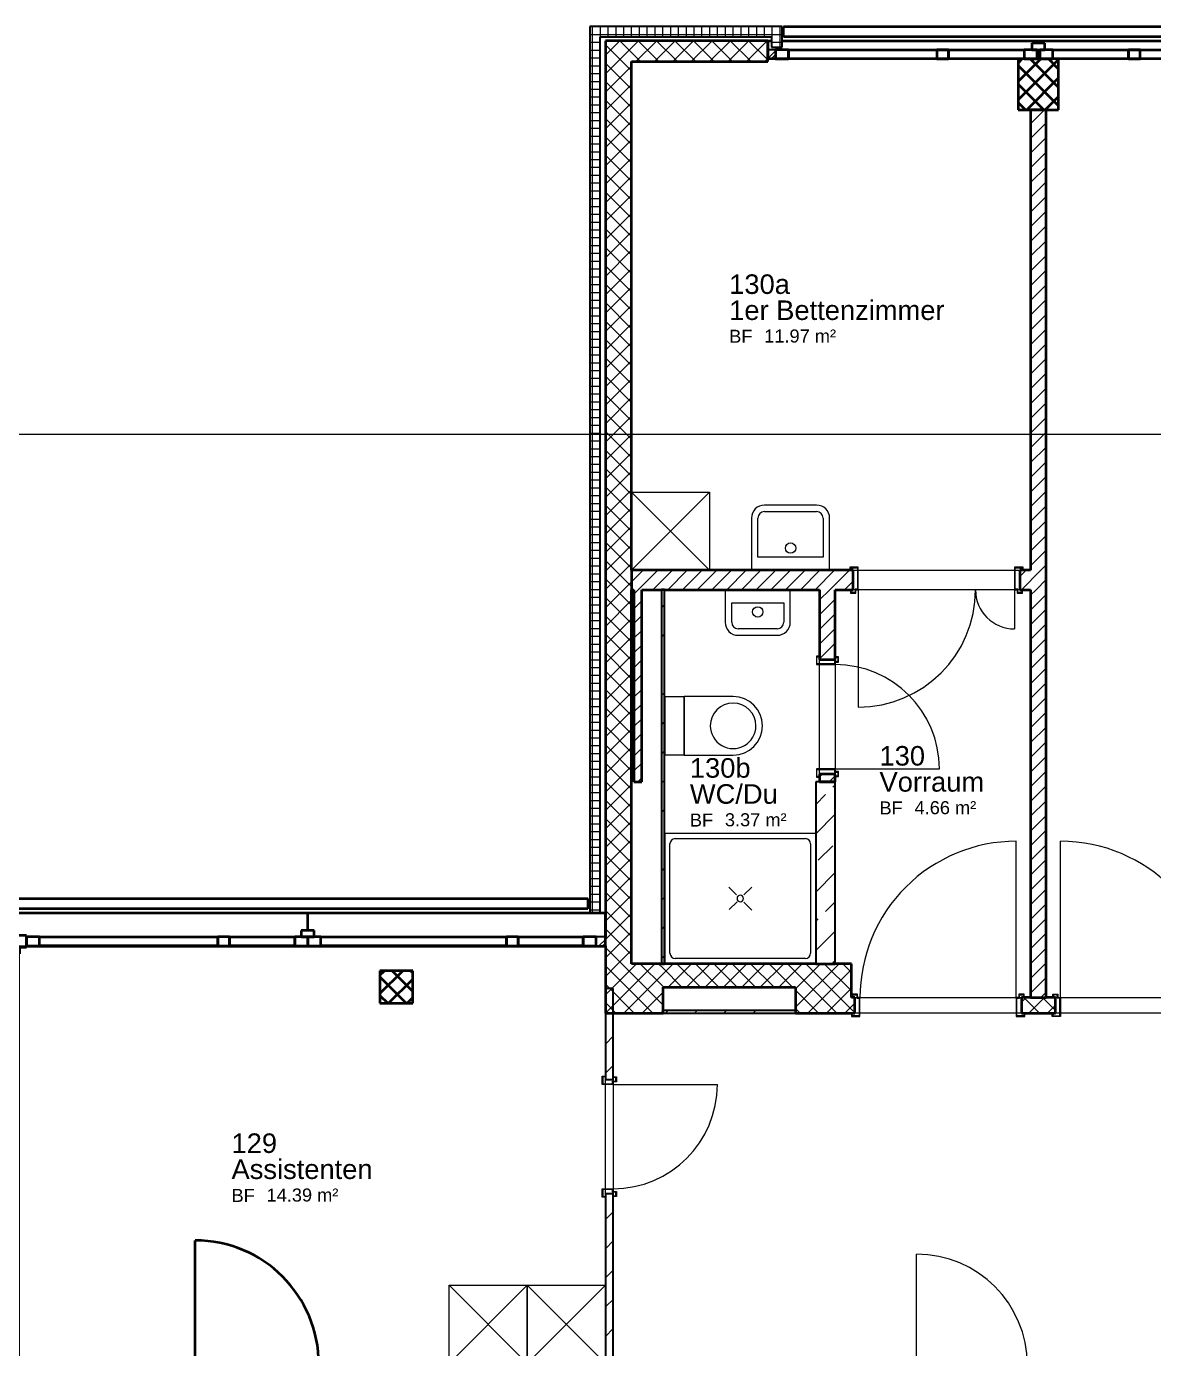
# Model space of a CAD drawing. Header units: centimetres. Extents: x -63 to 12757, y -227 to 7527.
# Drawn here: x 1227 to 2093, y 2291 to 3306 of the extents above; entities that cross this region are included whole.
import ezdxf

# ---------------------------------------------------------------- set-up
doc = ezdxf.new("R2010")
doc.units = ezdxf.units.CM
for name, color, linetype, lineweight in [('A----___H_HATCH', 252, 'Continuous', 9), ('A----___J_MARKEN', 252, 'Continuous', 15), ('A_E--___E_WAENDE', 7, 'Continuous', 35), ('A_E0-___E_DECKEN', 7, 'Continuous', 9), ('A_E2-___E_STUETZEN', 7, 'Continuous', 35), ('A_E5-___E_FENTUER', 252, 'Continuous', 9), ('A_I4-___E_SANITAER', 253, 'Continuous', 9), ('A_M1-___E_TRENNWAENDE', 7, 'Continuous', 25), ('A_R--___E_AUSSTATTUNG', 253, 'Continuous', 9), ('A_Z20___E_RAUM', 255, 'Continuous', 9), ('A_Z21___T_RAUMTEXT', 7, 'Continuous', 15)]:
    doc.layers.add(name, color=color, linetype=linetype, lineweight=lineweight)
doc.styles.add('Arial_1', font='arial.ttf', dxfattribs={"height": 0.2})
doc.styles.add('Arial_2', font='arial.ttf', dxfattribs={"height": 10})
doc.styles.add('Arial_3', font='arial.ttf', dxfattribs={"height": 15})
pattern_1 = [(45, (0, 0), (-7.071068, 7.071068), []), (135, (0, 0), (-7.071068, -7.071068), [])]
pattern_2 = [(45, (0, 0), (-22.45064, 22.45064), []), (45, (22.45, 0), (-22.45064, 22.45064), [15.875, -7.937])]
pattern_3 = [(45, (0, 0), (-5.656854, 5.656854), [])]
pattern_4 = [(45, (0, 0), (-7.071068, 7.071068), []), (45, (2.828, 0), (-7.071068, 7.071068), []), (45, (5.657, 0), (-7.071068, 7.071068), [])]
pattern_5 = [(90, (0, 0), (-6, 4e-16), []), (180, (0, 0), (-7e-16, -6), [])]

# ---------------------------------------------------------------- blocks, each defined once
blk = doc.blocks.new('_Beton Eckig Typ - 39 x 31-1946115-033O')
at = {"layer": 'A_E2-___E_STUETZEN'}
h = blk.add_hatch(dxfattribs=at)
h.set_pattern_fill('FP_3', color=256, style=0, pattern_type=2)
h.set_pattern_definition([(225, (2007.336, 3263.66), (7.071068, -7.071068), []), (315, (2007.336, 3263.66), (7.071068, 7.071068), [])])
h.paths.add_polyline_path([(18.5, 21.5), (-12.5, 21.5), (-12.5, -17.5), (18.5, -17.5)], flags=0)
for p, q in [((18.5, 21.5), (-12.5, 21.5)), ((-12.5, 21.5), (-12.5, -17.5)), ((18.5, -17.5), (18.5, 21.5)), ((-12.5, -17.5), (18.5, -17.5))]:
    blk.add_line(p, q, dxfattribs=at)
blk = doc.blocks.new('_Beton Eckig - _Beton Eckig-1853257-033O')
at = {"layer": 'A_E2-___E_STUETZEN'}
h = blk.add_hatch(dxfattribs=at)
h.set_pattern_fill('FP_20', color=256, style=0, pattern_type=2)
h.set_pattern_definition([(225, (1514.267, 2570.66), (7.071068, -7.071068), []), (315, (1514.267, 2570.66), (7.071068, 7.071068), [])])
h.paths.add_polyline_path([(15.6, 14.5), (-9.6, 14.5), (-9.6, -10.5), (15.6, -10.5), (15.6, 2.8)], flags=0)
for p, q in [((15.6, 14.5), (-9.6, 14.5)), ((-9.6, 14.5), (-9.6, -10.5)), ((15.6, -10.5), (15.6, 14.5)), ((-9.6, -10.5), (15.6, -10.5))]:
    blk.add_line(p, q, dxfattribs=at)
blk = doc.blocks.new('_Zargentür 1-flg - 120 x 210-V12-033O')
at = {"layer": 'A_E5-___E_FENTUER'}
for p, q in [((-60, -4.8), (-60, 115.2)), ((-66, -2.3), (-62, -2.3)), ((-66, -4.8), (-66, -2.3)), ((-65.5, -4.8), (-66, -4.8)), ((-65.5, -2.8), (-65.5, -4.8)), ((-62.5, -2.8), (-65.5, -2.8)), ((-62.5, -5.3), (-62.5, -2.8)), ((-60.5, -5.3), (-62.5, -5.3)), ((-62, -2.3), (-62, -4.8)), ((-62, -4.8), (-60, -4.8)), ((-60.5, -18.8), (-60.5, -5.3)), ((-60, -4.8), (-60, -19.3)), ((60, -4.8), (62, -4.8)), ((60, -19.3), (60, -4.8)), ((60.5, -5.3), (60.5, -18.8)), ((62.5, -5.3), (60.5, -5.3)), ((62, -2.3), (65.5, -2.3)), ((62, -4.8), (62, -2.3)), ((62.5, -2.8), (62.5, -5.3)), ((65.5, -2.8), (62.5, -2.8)), ((65.5, -4.8), (65.5, -2.8)), ((-66.5, -16.8), (-66, -16.8)), ((-66.5, -19.3), (-66.5, -16.8)), ((-60, -19.3), (-66.5, -19.3)), ((-66, -16.8), (-66, -18.8)), ((-66, -18.8), (-60.5, -18.8)), ((66.5, -19.3), (60, -19.3)), ((60.5, -18.8), (66, -18.8)), ((66, -16.8), (66.5, -16.8)), ((66, -18.8), (66, -16.8)), ((66.5, -16.8), (66.5, -19.3))]:
    blk.add_line(p, q, dxfattribs=at)
blk.add_arc((-60, -4.8), 120, 360, 90, dxfattribs=at)
blk = doc.blocks.new('_Zargentür 1-flg - 120 x 210-2022507-033O')
at = {"layer": 'A_E5-___E_FENTUER'}
for p, q in [((-60, 19.3), (-66.5, 19.3)), ((-66.5, 19.3), (-66.5, 16.8)), ((-66.5, 16.8), (-66, 16.8)), ((-66, 16.8), (-66, 18.8)), ((-66, 18.8), (-60.5, 18.8)), ((-60.5, 18.8), (-60.5, 5.3)), ((-60, 4.8), (-60, 19.3)), ((60, 19.3), (60, 4.8)), ((66.5, 19.3), (60, 19.3)), ((60.5, 5.3), (60.5, 18.8)), ((60.5, 18.8), (66, 18.8)), ((66, 18.8), (66, 16.8)), ((66, 16.8), (66.5, 16.8)), ((66.5, 16.8), (66.5, 19.3)), ((-65.5, 4.8), (-66, 4.8)), ((-66, 4.8), (-66, 2.3)), ((-66, 2.3), (-62, 2.3)), ((-65.5, 2.8), (-65.5, 4.8)), ((-62.5, 2.8), (-65.5, 2.8)), ((-60.5, 5.3), (-62.5, 5.3)), ((-62.5, 5.3), (-62.5, 2.8)), ((-62, 2.3), (-62, 4.8)), ((-62, 4.8), (-60, 4.8)), ((-60, 4.8), (-60, -115.2)), ((60, 4.8), (62, 4.8)), ((62.5, 5.3), (60.5, 5.3)), ((62, 4.8), (62, 2.3)), ((62, 2.3), (66, 2.3)), ((62.5, 2.8), (62.5, 5.3)), ((65.5, 2.8), (62.5, 2.8)), ((66, 4.8), (65.5, 4.8)), ((65.5, 4.8), (65.5, 2.8)), ((66, 2.3), (66, 4.8))]:
    blk.add_line(p, q, dxfattribs=at)
blk.add_arc((-60, 4.8), 120, 270, 0, dxfattribs=at)
blk = doc.blocks.new('_Zargentür 1-flg - 85 x 210-2022582-033O')
at = {"layer": 'A_E5-___E_FENTUER'}
for p, q in [((-42.5, -4.8), (-42.5, 80.2)), ((-48.5, -2.3), (-44.5, -2.3)), ((-48.5, -4.8), (-48.5, -2.3)), ((-48, -4.8), (-48.5, -4.8)), ((-48, -2.8), (-48, -4.8)), ((-45, -2.8), (-48, -2.8)), ((-45, -5.3), (-45, -2.8)), ((-43, -5.3), (-45, -5.3)), ((-44.5, -2.3), (-44.5, -4.8)), ((-44.5, -4.8), (-42.5, -4.8)), ((-43, -18.8), (-43, -5.3)), ((-42.5, -4.8), (-42.5, -19.3)), ((42.5, -4.8), (44.5, -4.8)), ((42.5, -19.3), (42.5, -4.8)), ((43, -5.3), (43, -18.8)), ((45, -5.3), (43, -5.3)), ((44.5, -2.3), (48.5, -2.3)), ((44.5, -4.8), (44.5, -2.3)), ((45, -2.8), (45, -5.3)), ((48, -2.8), (45, -2.8)), ((48, -4.8), (48, -2.8)), ((48.5, -4.8), (48, -4.8)), ((48.5, -2.3), (48.5, -4.8)), ((-49, -16.8), (-48.5, -16.8)), ((-49, -19.3), (-49, -16.8)), ((-42.5, -19.3), (-49, -19.3)), ((-48.5, -16.8), (-48.5, -18.8)), ((-48.5, -18.8), (-43, -18.8)), ((49, -19.3), (42.5, -19.3)), ((43, -18.8), (48.5, -18.8)), ((48.5, -16.8), (49, -16.8)), ((48.5, -18.8), (48.5, -16.8)), ((49, -16.8), (49, -19.3))]:
    blk.add_line(p, q, dxfattribs=at)
blk.add_arc((-42.5, -4.8), 85, 360, 90, dxfattribs=at)
blk = doc.blocks.new('_Zargentür 1-flg - 80 x 210-2022573-033O')
at = {"layer": 'A_E5-___E_FENTUER'}
for p, q in [((-40, -7.8), (-40, 72.2)), ((-46, -5.3), (-42, -5.3)), ((-46, -7.8), (-46, -5.3)), ((-45.5, -7.8), (-46, -7.8)), ((-45.5, -5.8), (-45.5, -7.8)), ((-42.5, -5.8), (-45.5, -5.8)), ((-42.5, -8.3), (-42.5, -5.8)), ((-40.5, -8.3), (-42.5, -8.3)), ((-42, -5.3), (-42, -7.8)), ((-42, -7.8), (-40, -7.8)), ((-40.5, -15.8), (-40.5, -8.3)), ((-40, -7.8), (-40, -16.3)), ((40, -7.8), (42, -7.8)), ((40, -16.3), (40, -7.8)), ((40.5, -8.3), (40.5, -15.8)), ((42.5, -8.3), (40.5, -8.3)), ((42, -5.3), (46, -5.3)), ((42, -7.8), (42, -5.3)), ((42.5, -5.8), (42.5, -8.3)), ((45.5, -5.8), (42.5, -5.8)), ((45.5, -7.8), (45.5, -5.8)), ((46, -7.8), (45.5, -7.8)), ((46, -5.3), (46, -7.8)), ((-46.5, -13.8), (-46, -13.8)), ((-46.5, -16.3), (-46.5, -13.8)), ((-40, -16.3), (-46.5, -16.3)), ((-46, -13.8), (-46, -15.8)), ((-46, -15.8), (-40.5, -15.8)), ((46.5, -16.3), (40, -16.3)), ((40.5, -15.8), (46, -15.8)), ((46, -13.8), (46.5, -13.8)), ((46, -15.8), (46, -13.8)), ((46.5, -13.8), (46.5, -16.3))]:
    blk.add_line(p, q, dxfattribs=at)
blk.add_arc((-40, -7.8), 80, 360, 90, dxfattribs=at)
blk = doc.blocks.new('_Zargentür 1-flg - 80 x 210-2022519-033O')
at = {"layer": 'A_E5-___E_FENTUER'}
for p, q in [((-40, 19.3), (-46.5, 19.3)), ((-46.5, 19.3), (-46.5, 16.8)), ((-46.5, 16.8), (-46, 16.8)), ((-46, 16.8), (-46, 18.8)), ((-46, 18.8), (-40.5, 18.8)), ((-40.5, 18.8), (-40.5, 5.3)), ((-40, 4.8), (-40, 19.3)), ((40, 19.3), (40, 4.8)), ((46.5, 19.3), (40, 19.3)), ((40.5, 5.3), (40.5, 18.8)), ((40.5, 18.8), (46, 18.8)), ((46, 18.8), (46, 16.8)), ((46, 16.8), (46.5, 16.8)), ((46.5, 16.8), (46.5, 19.3)), ((-45.5, 4.8), (-46, 4.8)), ((-46, 4.8), (-46, 2.3)), ((-46, 2.3), (-42, 2.3)), ((-45.5, 2.8), (-45.5, 4.8)), ((-42.5, 2.8), (-45.5, 2.8)), ((-40.5, 5.3), (-42.5, 5.3)), ((-42.5, 5.3), (-42.5, 2.8)), ((-42, 2.3), (-42, 4.8)), ((-42, 4.8), (-40, 4.8)), ((-40, 4.8), (-40, -75.2)), ((40, 4.8), (42, 4.8)), ((42.5, 5.3), (40.5, 5.3)), ((42, 4.8), (42, 2.3)), ((42, 2.3), (46, 2.3)), ((42.5, 2.8), (42.5, 5.3)), ((45.5, 2.8), (42.5, 2.8)), ((46, 4.8), (45.5, 4.8)), ((45.5, 4.8), (45.5, 2.8)), ((46, 2.3), (46, 4.8))]:
    blk.add_line(p, q, dxfattribs=at)
blk.add_arc((-40, 4.8), 80, 270, 0, dxfattribs=at)
blk = doc.blocks.new('_Zargentür 2-flg - Ungleich - 120 x 210-1939747-033O')
at = {"layer": 'A_E5-___E_FENTUER'}
for p, q in [((-90, 17.6), (-96.5, 17.6)), ((-96.5, 17.6), (-96.5, 15.1)), ((-96.5, 15.1), (-96, 15.1)), ((-96, 15.1), (-96, 17.1)), ((-96, 17.1), (-90.5, 17.1)), ((-90.5, 17.1), (-90.5, 0.6)), ((-90, 0.1), (-90, 17.6)), ((30, 17.6), (30, 0.1)), ((36.5, 17.6), (30, 17.6)), ((30.5, 0.6), (30.5, 17.1)), ((30.5, 17.1), (36, 17.1)), ((36, 17.1), (36, 15.1)), ((36, 15.1), (36.5, 15.1)), ((36.5, 15.1), (36.5, 17.6)), ((-95.5, 0.1), (-96, 0.1)), ((-96, 0.1), (-96, -2.4)), ((-95.5, -1.9), (-95.5, 0.1)), ((-90.5, 0.6), (-92.5, 0.6)), ((-92.5, 0.6), (-92.5, -1.9)), ((-92, -2.4), (-92, 0.1)), ((-92, 0.1), (-90, 0.1)), ((-90, 0.1), (-90, -89.9)), ((30, 0.1), (30, -29.9)), ((30, 0.1), (32, 0.1)), ((32.5, 0.6), (30.5, 0.6)), ((32, 0.1), (32, -2.4)), ((32.5, -1.9), (32.5, 0.6)), ((36, 0.1), (35.5, 0.1)), ((35.5, 0.1), (35.5, -1.9)), ((36, -2.4), (36, 0.1)), ((-96, -2.4), (-92, -2.4)), ((-92.5, -1.9), (-95.5, -1.9)), ((32, -2.4), (36, -2.4)), ((35.5, -1.9), (32.5, -1.9))]:
    blk.add_line(p, q, dxfattribs=at)
for centre, radius, start, end in [((-90, 0.1), 90, 270, 0), ((30, 0.1), 30, 180, 270)]:
    blk.add_arc(centre, radius, start, end, dxfattribs=at)
blk = doc.blocks.new('_Waschbecken - 500 x 350-473838-033O')
at = {"layer": 'A_I4-___E_SANITAER'}
for p, q in [((27.6, 42.5), (-2.4, 42.5)), ((-12.4, 32.5), (-12.4, 7.5)), ((-7.4, 17.5), (-7.4, 32.5)), ((-7.4, 17.5), (-7.4, 32.5)), ((-2.4, 37.5), (27.6, 37.5)), ((-2.4, 37.5), (27.6, 37.5)), ((32.6, 32.5), (32.6, 17.5)), ((32.6, 32.5), (32.6, 17.5)), ((37.6, 7.5), (37.6, 32.5)), ((32.6, 17.5), (-7.4, 17.5)), ((32.6, 17.5), (-7.4, 17.5)), ((-12.4, 7.5), (37.6, 7.5))]:
    blk.add_line(p, q, dxfattribs=at)
blk.add_circle((12.6, 24.5), 4, dxfattribs=at)
for centre, radius, start, end in [((-2.4, 32.5), 10, 90, 180), ((-2.4, 32.5), 10, 90, 180), ((27.6, 32.5), 10, 360, 90), ((27.6, 32.5), 10, 360, 90), ((-2.4, 32.5), 5, 90, 180), ((-2.4, 32.5), 5, 90, 180), ((27.6, 32.5), 5, 0, 90), ((27.6, 32.5), 5, 0, 90)]:
    blk.add_arc(centre, radius, start, end, dxfattribs=at)
blk = doc.blocks.new('_Waschbecken - 600 x 500-V17-033O')
at = {"layer": 'A_I4-___E_SANITAER'}
for p, q in [((32.6, 57.5), (-7.4, 57.5)), ((-7.4, 52.5), (32.6, 52.5)), ((-7.4, 52.5), (32.6, 52.5)), ((-17.4, 47.5), (-17.4, 7.5)), ((-12.4, 17.5), (-12.4, 47.5)), ((-12.4, 17.5), (-12.4, 47.5)), ((37.6, 47.5), (37.6, 17.5)), ((37.6, 47.5), (37.6, 17.5)), ((42.6, 7.5), (42.6, 47.5)), ((37.6, 17.5), (-12.4, 17.5)), ((37.6, 17.5), (-12.4, 17.5)), ((-17.4, 7.5), (42.6, 7.5))]:
    blk.add_line(p, q, dxfattribs=at)
blk.add_circle((12.6, 24.5), 4, dxfattribs=at)
for centre, radius, start, end in [((-7.4, 47.5), 10, 90, 180), ((-7.4, 47.5), 10, 90, 180), ((-7.4, 47.5), 5, 90, 180), ((-7.4, 47.5), 5, 90, 180), ((32.6, 47.5), 10, 360, 90), ((32.6, 47.5), 10, 360, 90), ((32.6, 47.5), 5, 0, 90), ((32.6, 47.5), 5, 0, 90)]:
    blk.add_arc(centre, radius, start, end, dxfattribs=at)
blk = doc.blocks.new('_Flügel 2-flg - Unterlicht - Rahmen 10cm - Unterlicht 151cm-1398144-033O')
at = {"layer": 'A_E--___E_WAENDE'}
for p, q in [((-98, 3.5), (-108, 3.5)), ((-108, 3.5), (-108, -3.5)), ((-98, -3.5), (-98, 3.5)), ((-98, 3.5), (-98, -3.5)), ((-98, 3.5), (-48, 3.5)), ((-39, 3.5), (-48, 3.5)), ((-48, 3.5), (-48, -3.5)), ((-48, -3.5), (-48, 3.5)), ((-39, -3.5), (-39, 3.5)), ((-39, 3.5), (-39, -3.5)), ((-39, 3.5), (98, 3.5)), ((108, 3.5), (98, 3.5)), ((98, 3.5), (98, -3.5)), ((98, 3.5), (98, -3.5)), ((108, -3.5), (108, 3.5)), ((-108, -3.5), (-98, -3.5)), ((-48, -3.5), (-98, -3.5)), ((-48, -3.5), (-39, -3.5)), ((98, -3.5), (-39, -3.5)), ((98, -3.5), (108, -3.5))]:
    blk.add_line(p, q, dxfattribs=at)
blk = doc.blocks.new('_Tür 1-flg - Rahmen - Unterlicht - _Tür 1-flg - Rahmen 10_10_30 - U 224cm-1398134-033O')
at = {"layer": 'A_E--___E_WAENDE'}
for p, q in [((-47.5, 3.5), (-47.5, 98.5)), ((-47.5, 3.5), (-57.5, 3.5)), ((-57.5, 3.5), (-57.5, -3.5)), ((-47.5, -3.5), (-47.5, 3.5)), ((-47.5, 3.5), (-47.5, -3.5)), ((-47.5, 3.5), (47.5, 3.5)), ((57.5, 3.5), (47.5, 3.5)), ((47.5, 3.5), (47.5, -3.5)), ((47.5, -3.5), (47.5, 3.5)), ((57.5, -3.5), (57.5, 3.5)), ((-57.5, -3.5), (-47.5, -3.5)), ((47.5, -3.5), (-47.5, -3.5)), ((47.5, -3.5), (57.5, -3.5))]:
    blk.add_line(p, q, dxfattribs=at)
blk.add_arc((-47.5, 3.5), 95, 0, 90, dxfattribs=at)
blk = doc.blocks.new('_Flügel 2-flg - Unterlicht - Rahmen 10cm - Unterlicht 151cm-1398112-033O')
at = {"layer": 'A_E--___E_WAENDE'}
for p, q in [((-100.75, 3.5), (-110.75, 3.5)), ((-110.75, 3.5), (-110.75, -3.5)), ((-100.75, -3.5), (-100.75, 3.5)), ((-100.75, 3.5), (-100.75, -3.5)), ((-100.75, 3.5), (-50.75, 3.5)), ((-41.75, 3.5), (-50.75, 3.5)), ((-50.75, 3.5), (-50.75, -3.5)), ((-50.75, -3.5), (-50.75, 3.5)), ((-41.75, -3.5), (-41.75, 3.5)), ((-41.75, 3.5), (-41.75, -3.5)), ((-41.75, 3.5), (100.75, 3.5)), ((110.75, 3.5), (100.75, 3.5)), ((100.75, 3.5), (100.75, -3.5)), ((100.75, 3.5), (100.75, -3.5)), ((110.75, -3.5), (110.75, 3.5)), ((-110.75, -3.5), (-100.75, -3.5)), ((-50.75, -3.5), (-100.75, -3.5)), ((-50.75, -3.5), (-41.75, -3.5)), ((100.75, -3.5), (-41.75, -3.5)), ((100.75, -3.5), (110.75, -3.5))]:
    blk.add_line(p, q, dxfattribs=at)
blk = doc.blocks.new('Rechteckiger Pfosten - Deckpfosten 5 x 10-1386239-033O')
at = {"layer": 'A_E--___E_WAENDE'}
for p, q in [((-5, 8.5), (5, 8.5)), ((-5, 3.5), (-5, 8.5)), ((5, 3.5), (-5, 3.5)), ((5, 8.5), (5, 3.5))]:
    blk.add_line(p, q, dxfattribs=at)
blk = doc.blocks.new('Linker Eckpfosten - L 12 x 12-1387820-033O')
at = {"layer": 'A_E--___E_WAENDE'}
for p, q in [((-9.5, -4.5), (-9.5, 4.5)), ((-9.5, 4.5), (4.5, 4.5)), ((4.5, 4.5), (4.5, -9.5)), ((-4.5, -4.5), (-9.5, -4.5)), ((-4.5, -9.5), (-4.5, -4.5)), ((4.5, -9.5), (-4.5, -9.5))]:
    blk.add_line(p, q, dxfattribs=at)
blk = doc.blocks.new('System Elemente - Verglasung-1375827-033O')
at = {"layer": 'A_E--___E_WAENDE'}
for p, q in [((0.5, 1.5), (-0.5, 1.5)), ((-0.5, 1.5), (-0.5, -1.5)), ((0.5, -1.5), (0.5, 1.5)), ((-0.5, -1.5), (0.5, -1.5))]:
    blk.add_line(p, q, dxfattribs=at)
blk = doc.blocks.new('_Flügel 2-flg - Unterlicht - Rahmen 10cm-1375834-033O')
at = {"layer": 'A_E--___E_WAENDE'}
for p, q in [((-95.65, 3.5), (-105.65, 3.5)), ((-105.65, 3.5), (-105.65, -3.5)), ((-95.65, -3.5), (-95.65, 3.5)), ((-95.65, 3.5), (-95.65, -3.5)), ((-95.65, -3.5), (-95.65, 3.5)), ((-95.65, 3.5), (28.65, 3.5)), ((-95.65, 3.5), (-45.65, 3.5)), ((-36.65, 3.5), (95.65, 3.5)), ((37.65, 3.5), (28.65, 3.5)), ((28.65, 3.5), (28.65, -3.5)), ((28.65, 3.5), (28.65, -3.5)), ((37.65, -3.5), (37.65, 3.5)), ((37.65, 3.5), (37.65, -3.5)), ((37.65, 3.5), (95.65, 3.5)), ((105.65, 3.5), (95.65, 3.5)), ((95.65, 3.5), (95.65, -3.5)), ((95.65, 3.5), (95.65, -3.5)), ((95.65, 3.5), (95.65, -3.5)), ((105.65, -3.5), (105.65, 3.5)), ((-105.65, -3.5), (-95.65, -3.5)), ((28.65, -3.5), (-95.65, -3.5)), ((-45.65, -3.5), (-95.65, -3.5)), ((95.65, -3.5), (-36.65, -3.5)), ((28.65, -3.5), (37.65, -3.5)), ((95.65, -3.5), (37.65, -3.5)), ((95.65, -3.5), (105.65, -3.5))]:
    blk.add_line(p, q, dxfattribs=at)
blk = doc.blocks.new('_Flügel 2-flg - Unterlicht - Rahmen 10cm-1375838-033O')
at = {"layer": 'A_E--___E_WAENDE'}
for p, q in [((-90.4, 3.5), (-100.4, 3.5)), ((-100.4, 3.5), (-100.4, -3.5)), ((-90.4, -3.5), (-90.4, 3.5)), ((-90.4, 3.5), (23.4, 3.5)), ((-90.4, 3.5), (-40.4, 3.5)), ((-90.4, 3.5), (-90.4, -3.5)), ((-90.4, -3.5), (-90.4, 3.5)), ((-31.4, 3.5), (90.4, 3.5)), ((32.4, 3.5), (23.4, 3.5)), ((23.4, 3.5), (23.4, -3.5)), ((23.4, 3.5), (23.4, -3.5)), ((32.4, -3.5), (32.4, 3.5)), ((32.4, 3.5), (90.4, 3.5)), ((32.4, 3.5), (32.4, -3.5)), ((100.4, 3.5), (90.4, 3.5)), ((90.4, 3.5), (90.4, -3.5)), ((90.4, 3.5), (90.4, -3.5)), ((90.4, 3.5), (90.4, -3.5)), ((100.4, -3.5), (100.4, 3.5)), ((-100.4, -3.5), (-90.4, -3.5)), ((23.4, -3.5), (-90.4, -3.5)), ((-40.4, -3.5), (-90.4, -3.5)), ((90.4, -3.5), (-31.4, -3.5)), ((23.4, -3.5), (32.4, -3.5)), ((90.4, -3.5), (32.4, -3.5)), ((90.4, -3.5), (100.4, -3.5))]:
    blk.add_line(p, q, dxfattribs=at)
blk = doc.blocks.new('Rechteckiger Pfosten - Deckpfosten 5 x 10-V31-033O')
at = {"layer": 'A_E--___E_WAENDE'}
for p, q in [((-5, -8.5), (-5, -3.5)), ((-5, -3.5), (5, -3.5)), ((5, -8.5), (-5, -8.5)), ((5, -3.5), (5, -8.5))]:
    blk.add_line(p, q, dxfattribs=at)
blk = doc.blocks.new('_Schrank - Hochschrank 60 x 60-2063835-033O')
at = {"layer": 'A_R--___E_AUSSTATTUNG'}
for p, q in [((-25.8, -27.7), (-25.8, 32.3)), ((-25.8, 32.3), (34.2, 32.3)), ((-25.8, -27.7), (34.2, 32.3)), ((-25.8, 32.3), (34.2, -27.7)), ((34.2, 32.3), (34.2, -27.7)), ((34.2, -27.7), (-25.8, -27.7))]:
    blk.add_line(p, q, dxfattribs=at)
blk = doc.blocks.new('_WC - mit Spülkasten-2419116-033O')
at = {"layer": 'A_I4-___E_SANITAER'}
for p, q in [((-9.9, 53.8), (-9.9, 16.3)), ((35.1, 16.3), (35.1, 53.8)), ((-9.9, 1.3), (-9.9, 16.3)), ((35.1, 16.3), (-9.9, 16.3)), ((-9.9, 16.3), (35.1, 16.3)), ((35.1, 16.3), (35.1, 1.3)), ((-9.9, 1.3), (35.1, 1.3))]:
    blk.add_line(p, q, dxfattribs=at)
for radius, start, end in [(22.5, 360, 180), (17.5, 90, 270), (17.5, 90, 270), (17.5, 270, 90), (17.5, 270, 90)]:
    blk.add_arc((12.6, 53.8), radius, start, end, dxfattribs=at)
blk = doc.blocks.new('_Dusche_ungleich2 - ungleich-2526457-033O')
at = {"layer": 'A_I4-___E_SANITAER'}
for p, q in [((54.2, 48), (-61.8, 48)), ((-61.8, 48), (-61.8, -52)), ((-53.8, 44), (46.2, 44)), ((-53.8, 44), (46.2, 44)), ((54.2, -52), (54.2, 48)), ((-57.8, -44), (-57.8, 40)), ((-57.8, -44), (-57.8, 40)), ((50.2, 40), (50.2, -44)), ((50.2, 40), (50.2, -44)), ((-6.7, 0.8), (-12.7, 6.8)), ((-1, 0.8), (5, 6.8)), ((-6.3, -4.5), (-12.3, -10.5)), ((-1, -4.8), (5, -10.9)), ((46.2, -48), (-53.8, -48)), ((46.2, -48), (-53.8, -48)), ((-61.8, -52), (54.2, -52))]:
    blk.add_line(p, q, dxfattribs=at)
for centre, radius, start, end in [((-53.8, 40), 4, 90, 180), ((-53.8, 40), 4, 90, 180), ((46.2, 40), 4, 0, 90), ((46.2, 40), 4, 0, 90), ((-3.8, -2), 2.5, 0, 180), ((-3.8, -2), 2.5, 360, 180), ((-3.8, -2), 2.5, 180, 360), ((-3.8, -2), 2.5, 180, 360), ((-53.8, -44), 4, 180, 270), ((-53.8, -44), 4, 180, 270), ((46.2, -44), 4, 270, 0), ((46.2, -44), 4, 270, 0)]:
    blk.add_arc(centre, radius, start, end, dxfattribs=at)
blk = doc.blocks.new('_Beschriftung Räume - Nummer_ Name_ Fläche-157530-033O')
at = {"layer": 'A_Z21___T_RAUMTEXT', "insert": (-0.364, -0.522), "char_height": 0.2, "width": 0.44093, "attachment_point": 1, "style": 'Arial_1'}
blk.add_mtext('BF', dxfattribs=at)

msp = doc.modelspace()

# ---------------------------------------------------------------- hatches: boundary and pattern name
at = {"layer": 'A----___H_HATCH'}
h = msp.add_hatch(dxfattribs=at)
h.set_pattern_fill('FP_1', color=256, style=0, pattern_type=2)
h.set_pattern_definition(pattern_5)
h.paths.add_polyline_path([(1799.5, 3298.2), (1799.5, 3306.2), (1659.8, 3306.2), (1659.8, 3298.2), (1667.8, 3298.2)], flags=0)
h = msp.add_hatch(dxfattribs=at)
h.set_pattern_fill('FP_1', color=256, style=0, pattern_type=2)
h.set_pattern_definition(pattern_5)
h.paths.add_polyline_path([(1807.5, 3290.2), (1807.5, 3306.2), (1799.5, 3306.2), (1799.5, 3290.2)], flags=0)
h = msp.add_hatch(dxfattribs=at)
h.set_pattern_fill('FP_1', color=256, style=0, pattern_type=2)
h.set_pattern_definition(pattern_5)
h.paths.add_polyline_path([(1667.8, 2625.7), (1667.8, 3298.2), (1659.8, 3298.2), (1659.8, 2625.7)], flags=0)
h = msp.add_hatch(dxfattribs=at)
h.set_pattern_fill('FP_2', color=256, style=0, pattern_type=2)
h.set_pattern_definition(pattern_1)
h.paths.add_polyline_path([(1691.8, 2586.6), (1691.8, 3295.2), (1671.8, 3295.2), (1671.8, 2586.6)], flags=0)
h = msp.add_hatch(dxfattribs=at)
h.set_pattern_fill('FP_2', color=256, style=0, pattern_type=2)
h.set_pattern_definition(pattern_1)
h.paths.add_polyline_path([(1796.5, 3279.2), (1796.5, 3295.2), (1691.8, 3295.2), (1691.8, 3279.2)], flags=0)
h = msp.add_hatch(dxfattribs=at)
h.set_pattern_fill('FP_25', color=256, style=0, pattern_type=2)
h.set_pattern_definition(pattern_4)
h.paths.add_polyline_path([(1802.5, 3281.2), (1802.5, 3288.2), (1796.5, 3288.2), (1796.5, 3281.2)], flags=0)
h = msp.add_hatch(dxfattribs=at)
h.set_pattern_fill('FP_18', color=256, style=0, pattern_type=2)
h.set_pattern_definition(pattern_3)
h.paths.add_polyline_path([(2010.3, 2560.6), (2010.3, 2873.7), (1998.3, 2873.7), (1998.3, 2560.6)], flags=0)
h.paths.add_polyline_path([(1998.3, 2888.7), (2010.3, 2888.7), (2010.3, 3242.2), (1998.3, 3242.2), (1998.3, 3102.7)], flags=0)
h = msp.add_hatch(dxfattribs=at)
h.set_pattern_fill('FP_18', color=256, style=0, pattern_type=2)
h.set_pattern_definition(pattern_3)
h.paths.add_polyline_path([(1699.8, 2873.7), (1862, 2873.7), (1862, 2888.7), (1691.8, 2888.7), (1691.8, 2873.7), (1693.8, 2873.7)], flags=0)
h.paths.add_polyline_path([(1990, 2873.7), (2010.3, 2873.7), (2010.3, 2888.7), (1990, 2888.7)], flags=0)
h = msp.add_hatch(dxfattribs=at)
h.set_pattern_fill('FP_18', color=256, style=0, pattern_type=2)
h.set_pattern_definition(pattern_3)
h.paths.add_polyline_path([(1699.8, 2726.2), (1699.8, 2873.7), (1693.8, 2873.7), (1693.8, 2726.2)], flags=0)
h = msp.add_hatch(dxfattribs=at)
h.set_pattern_fill('FP_15', color=256, style=0, pattern_type=2)
h.set_pattern_definition(pattern_2)
h.paths.add_polyline_path([(1714.8, 2586.6), (1717.3, 2586.6), (1717.3, 2873.7), (1714.8, 2873.7), (1714.8, 2634.7)], flags=0)
h = msp.add_hatch(dxfattribs=at)
h.set_pattern_fill('FP_18', color=256, style=0, pattern_type=2)
h.set_pattern_definition(pattern_3)
h.paths.add_polyline_path([(1836.3, 2726.2), (1848.3, 2726.2), (1848.3, 2732.2), (1836.3, 2732.2)], flags=0)
h.paths.add_polyline_path([(1848.3, 2820.2), (1848.3, 2873.7), (1836.3, 2873.7), (1836.3, 2820.2)], flags=0)
h = msp.add_hatch(dxfattribs=at)
h.set_pattern_fill('FP_15', color=256, style=0, pattern_type=2)
h.set_pattern_definition(pattern_2)
h.paths.add_polyline_path([(1833.3, 2586.6), (1848.3, 2586.6), (1848.3, 2726.2), (1833.3, 2726.2), (1833.3, 2634.7)], flags=0)
h = msp.add_hatch(dxfattribs=at)
h.set_pattern_fill('FP_25', color=256, style=0, pattern_type=2)
h.set_pattern_definition(pattern_4)
h.paths.add_polyline_path([(1671.8, 2600.2), (1671.8, 2607.2), (1664.8, 2607.2), (1664.8, 2600.2)], flags=0)
h = msp.add_hatch(dxfattribs=at)
h.set_pattern_fill('FP_2', color=256, style=0, pattern_type=2)
h.set_pattern_definition(pattern_1)
h.paths.add_polyline_path([(1671.8, 2548.6), (1716.1, 2548.6), (1716.1, 2586.6), (1671.8, 2586.6), (1671.8, 2567.9)], flags=0)
h = msp.add_hatch(dxfattribs=at)
h.set_pattern_fill('FP_2', color=256, style=0, pattern_type=2)
h.set_pattern_definition(pattern_1)
h.paths.add_polyline_path([(1817.8, 2568.6), (1817.8, 2586.6), (1716.1, 2586.6), (1716.1, 2568.6), (1814.7, 2568.6)], flags=0)
h = msp.add_hatch(dxfattribs=at)
h.set_pattern_fill('FP_2', color=256, style=0, pattern_type=2)
h.set_pattern_definition(pattern_1)
h.paths.add_polyline_path([(1817.8, 2548.6), (1860.8, 2548.6), (1860.8, 2586.6), (1817.8, 2586.6), (1817.8, 2567.9)], flags=0)
h = msp.add_hatch(dxfattribs=at)
h.set_pattern_fill('FP_15', color=256, style=0, pattern_type=2)
h.set_pattern_definition(pattern_2)
h.paths.add_polyline_path([(1677.8, 2278.6), (1677.8, 2409.8), (1671.8, 2409.8), (1671.8, 2278.6)], flags=0)
h.paths.add_polyline_path([(1671.8, 2497.8), (1677.8, 2497.8), (1677.8, 2567.6), (1671.8, 2567.6)], flags=0)
h = msp.add_hatch(dxfattribs=at)
h.set_pattern_fill('FP_2', color=256, style=0, pattern_type=2)
h.set_pattern_definition(pattern_1)
h.paths.add_polyline_path([(2015.8, 2548.6), (2015.8, 2560.6), (1991.3, 2560.6), (1991.3, 2548.6)], flags=0)
h.paths.add_polyline_path([(1863.3, 2548.6), (1863.3, 2560.6), (1860.8, 2560.6), (1860.8, 2548.6)], flags=0)
h = msp.add_hatch(dxfattribs=at)
h.set_pattern_fill('FP_2', color=256, style=0, pattern_type=2)
h.set_pattern_definition(pattern_1)
h.paths.add_polyline_path([(2017.3, 2548.6), (2017.3, 2560.6), (2015.8, 2560.6), (2015.8, 2548.6)], flags=0)
h.paths.add_polyline_path([(2146.8, 2548.6), (2146.8, 2560.6), (2145.3, 2560.6), (2145.3, 2548.6)], flags=0)
h = msp.add_hatch(dxfattribs=at)
h.set_pattern_fill('FP_15', color=256, style=0, pattern_type=2)
h.set_pattern_definition(pattern_2)
h.paths.add_polyline_path([(1817.8, 2548.6), (1817.8, 2550.6), (1716.1, 2550.6), (1716.1, 2548.6)], flags=0)

# ---------------------------------------------------------------- linework, layer by layer
at = {"layer": 'A----___J_MARKEN'}
msp.add_line((796.8, 2993.2), (12693.4, 2993.2), dxfattribs=at)
at = {"layer": 'A_E--___E_WAENDE'}
for p, q in [((1808.5, 3306.2), (2963.8, 3306.2)), ((1808.5, 3298.2), (1808.5, 3306.2)), ((1691.8, 3295.2), (1671.8, 3295.2)), ((1671.8, 3295.2), (1671.8, 2607.2)), ((1796.5, 3295.2), (1691.8, 3295.2)), ((1796.5, 3288.2), (1796.5, 3295.2)), ((1796.5, 3295.2), (1799.5, 3295.2)), ((1796.5, 3295.2), (1796.5, 3288.2)), ((1807.5, 3295.2), (2004.3, 3295.2)), ((2963.8, 3298.2), (1808.5, 3298.2)), ((2004.3, 3295.2), (2004.3, 3293.2)), ((2004.3, 3295.2), (2217.6, 3295.2)), ((2004.3, 3295.2), (2004.3, 3293.2)), ((1691.8, 2888.7), (1691.8, 3279.2)), ((1691.8, 3279.2), (1796.5, 3279.2)), ((1796.5, 3281.2), (1796.5, 3288.2)), ((1796.5, 3288.2), (1796.5, 3281.2)), ((1796.5, 3279.2), (1796.5, 3281.2)), ((2004.3, 3281.2), (1796.5, 3281.2)), ((2004.3, 3288.2), (2004.3, 3281.2)), ((2004.3, 3288.2), (2004.3, 3281.2)), ((2217.6, 3281.2), (2004.3, 3281.2)), ((2010.3, 3242.2), (1998.3, 3242.2)), ((1998.3, 3242.2), (1998.3, 2888.7)), ((2010.3, 2888.7), (2010.3, 3242.2)), ((1862, 2888.7), (1691.8, 2888.7)), ((1691.8, 2888.7), (1691.8, 2873.7)), ((1862, 2873.7), (1862, 2888.7)), ((1998.3, 2888.7), (1990, 2888.7)), ((1990, 2888.7), (1990, 2873.7)), ((2010.3, 2873.7), (2010.3, 2888.7)), ((1691.8, 2586.6), (1691.8, 2873.7)), ((1691.8, 2873.7), (1693.8, 2873.7)), ((1693.8, 2873.7), (1693.8, 2726.2)), ((1699.8, 2873.7), (1714.8, 2873.7)), ((1699.8, 2726.2), (1699.8, 2873.7)), ((1717.3, 2873.7), (1714.8, 2873.7)), ((1717.3, 2873.7), (1836.3, 2873.7)), ((1836.3, 2873.7), (1836.3, 2820.2)), ((1848.3, 2873.7), (1862, 2873.7)), ((1848.3, 2820.2), (1848.3, 2873.7)), ((1990, 2873.7), (1998.3, 2873.7)), ((1998.3, 2873.7), (1998.3, 2560.6)), ((2010.3, 2560.6), (2010.3, 2873.7)), ((1836.3, 2820.2), (1848.3, 2820.2)), ((1836.3, 2732.2), (1836.3, 2726.2)), ((1848.3, 2732.2), (1836.3, 2732.2)), ((1848.3, 2726.2), (1848.3, 2732.2)), ((1693.8, 2726.2), (1699.8, 2726.2)), ((1836.3, 2726.2), (1848.3, 2726.2)), ((1848.3, 2726.2), (1836.3, 2726.2)), ((1192.8, 2636.7), (1658.3, 2636.7)), ((1658.3, 2636.7), (1658.3, 2628.7)), ((1658.3, 2628.7), (1192.8, 2628.7)), ((1221.8, 2625.7), (1443.3, 2625.7)), ((1443.3, 2625.7), (1671.8, 2625.7)), ((1443.3, 2612.2), (1443.3, 2625.7)), ((1443.3, 2612.2), (1443.3, 2625.7)), ((1671.8, 2599.7), (1671.8, 2625.7)), ((1443.3, 2599.7), (1227.3, 2599.7)), ((1443.3, 2599.7), (1443.3, 2607.2)), ((1443.3, 2599.7), (1443.3, 2607.2)), ((1671.8, 2599.7), (1443.3, 2599.7)), ((1671.8, 2600.2), (1671.8, 2607.2)), ((1671.8, 2600.2), (1671.8, 2586.6)), ((1671.8, 2586.6), (1671.8, 2548.6)), ((1714.8, 2586.6), (1691.8, 2586.6)), ((1716.1, 2586.6), (1714.8, 2586.6)), ((1714.8, 2586.6), (1716.1, 2586.6)), ((1717.3, 2586.6), (1716.1, 2586.6)), ((1716.1, 2586.6), (1717.3, 2586.6)), ((1817.8, 2586.6), (1717.3, 2586.6)), ((1833.3, 2586.6), (1817.8, 2586.6)), ((1833.3, 2586.6), (1848.3, 2586.6)), ((1860.8, 2586.6), (1848.3, 2586.6)), ((1860.8, 2560.6), (1860.8, 2586.6)), ((1716.1, 2568.6), (1817.8, 2568.6)), ((1716.1, 2548.6), (1716.1, 2568.6)), ((1817.8, 2568.6), (1817.8, 2548.6)), ((1863.3, 2560.6), (1860.8, 2560.6)), ((1863.3, 2548.6), (1863.3, 2560.6)), ((1998.3, 2560.6), (1991.3, 2560.6)), ((1991.3, 2560.6), (1991.3, 2548.6)), ((1998.3, 2560.6), (2010.3, 2560.6)), ((2015.8, 2560.6), (2010.3, 2560.6)), ((2017.3, 2560.6), (2015.8, 2560.6)), ((2017.3, 2548.6), (2017.3, 2560.6)), ((1671.8, 2548.6), (1716.1, 2548.6)), ((1817.8, 2548.6), (1860.8, 2548.6)), ((1860.8, 2548.6), (1863.3, 2548.6)), ((1991.3, 2548.6), (2015.8, 2548.6)), ((2015.8, 2548.6), (2017.3, 2548.6))]:
    msp.add_line(p, q, dxfattribs=at)
at = {"layer": 'A_E0-___E_DECKEN'}
for p, q in [((1799.5, 3295.2), (1671.8, 3295.2)), ((1671.8, 3295.2), (1671.8, 2625.7)), ((2967.2, 3295.2), (1807.5, 3295.2)), ((1671.8, 2625.7), (1195.8, 2625.7))]:
    msp.add_line(p, q, dxfattribs=at)
at = {"layer": 'A_M1-___E_TRENNWAENDE'}
for p, q in [((1799.5, 3306.2), (1659.8, 3306.2)), ((1659.8, 3306.2), (1659.8, 3298.2)), ((1807.5, 3306.2), (1799.5, 3306.2)), ((1807.5, 3290.2), (1807.5, 3306.2)), ((1659.8, 3298.2), (1659.8, 2625.7)), ((1667.8, 2625.7), (1667.8, 3298.2)), ((1667.8, 3298.2), (1799.5, 3298.2)), ((1799.5, 3298.2), (1799.5, 3290.2)), ((1799.5, 3290.2), (1807.5, 3290.2)), ((1802.5, 3288.2), (1796.5, 3288.2)), ((1796.5, 3281.2), (1802.5, 3281.2)), ((1802.5, 3281.2), (1802.5, 3288.2)), ((1714.8, 2873.7), (1714.8, 2586.6)), ((1717.3, 2586.6), (1717.3, 2873.7)), ((1833.3, 2726.2), (1833.3, 2586.6)), ((1836.3, 2726.2), (1833.3, 2726.2)), ((1848.3, 2586.6), (1848.3, 2726.2)), ((1659.8, 2625.7), (1667.8, 2625.7)), ((1671.8, 2607.2), (1664.8, 2607.2)), ((1664.8, 2607.2), (1664.8, 2600.2)), ((1664.8, 2600.2), (1671.8, 2600.2)), ((1677.8, 2567.6), (1671.8, 2567.6)), ((1671.8, 2567.6), (1671.8, 2497.8)), ((1677.8, 2497.8), (1677.8, 2567.6)), ((1817.8, 2550.6), (1716.1, 2550.6)), ((1716.1, 2550.6), (1716.1, 2548.6)), ((1716.1, 2548.6), (1817.8, 2548.6)), ((1817.8, 2548.6), (1817.8, 2550.6)), ((1671.8, 2497.8), (1677.8, 2497.8)), ((1677.8, 2409.8), (1671.8, 2409.8)), ((1671.8, 2409.8), (1671.8, 2278.6)), ((1677.8, 2278.6), (1677.8, 2409.8))]:
    msp.add_line(p, q, dxfattribs=at)
at = {"layer": 'A_Z20___E_RAUM', "flags": 128}
for points in [[(1998.3, 3242.2), (1988.8, 3242.2), (1988.8, 3281.2), (1796.5, 3281.2), (1796.5, 3279.2), (1691.8, 3279.2), (1691.8, 2888.7), (1716.1, 2888.7), (1842.3, 2888.7), (1998.3, 2888.7)], [(2019.8, 3242.2), (2010.3, 3242.2), (2010.3, 2888.8), (2010.3, 2873.5), (2010.3, 2560.6), (2146.8, 2560.6), (2146.8, 2568.6), (2209.8, 2568.6), (2209.8, 2873.7), (2147.8, 2873.7), (2147.8, 2888.7), (2215.8, 2888.7), (2315.3, 2888.7), (2315.3, 3242.2), (2308.8, 3242.2), (2308.8, 3281.2), (2019.8, 3281.2)], [(1717.3, 2586.6), (1817.8, 2586.6), (1833.3, 2586.6), (1833.3, 2726.2), (1836.3, 2726.2), (1836.3, 2873.7), (1717.3, 2873.7), (1717.3, 2726.2)], [(1848.3, 2586.6), (1860.8, 2586.6), (1860.8, 2560.6), (1998.3, 2560.6), (1998.3, 2569.9), (1998.3, 2873.7), (1848.3, 2873.7), (1848.3, 2726.2)], [(1481.8, 2275.7), (1481.9, 2278.6), (1496.8, 2278.6), (1671.8, 2278.6), (1671.8, 2567.6), (1671.8, 2600.1), (1221.8, 2600.1), (1221.8, 2279.2), (1481.8, 2279.2), (1481.7, 2275.7)], [(1523.8, 2556.2), (1498.7, 2556.2), (1498.7, 2581.2), (1523.8, 2581.2)]]:
    msp.add_lwpolyline(points, close=True, dxfattribs=at)
msp.add_lwpolyline([(2146.8, 2548.6), (2019.6, 2548.6), (2015.8, 2548.6), (2004.3, 2548.6), (1860.8, 2548.6), (1840.8, 2548.6), (1817.8, 2548.6), (1714.8, 2548.6), (1681.8, 2548.6), (1677.8, 2548.6), (1677.8, 2278.6)], dxfattribs=at)

# ---------------------------------------------------------------- block references
at = {"layer": 'A_E--___E_WAENDE', "extrusion": (0, 0, -1), "rotation": 180}
msp.add_blockref('Rechteckiger Pfosten - Deckpfosten 5 x 10-V31-033O', (-2004.3, 3284.7), dxfattribs=at)
at = {"layer": 'A_E--___E_WAENDE'}
for name, p in [('_Flügel 2-flg - Unterlicht - Rahmen 10cm-1375838-033O', (1902.9, 3284.7)), ('System Elemente - Verglasung-1375827-033O', (2003.8, 3284.7)), ('System Elemente - Verglasung-1375827-033O', (2004.8, 3284.7)), ('_Tür 1-flg - Rahmen - Unterlicht - _Tür 1-flg - Rahmen 10_10_30 - U 224cm-1398134-033O', (1404.3, 2275.7))]:
    msp.add_blockref(name, p, dxfattribs=at)
at = {"layer": 'A_E--___E_WAENDE', "rotation": 180}
for name, p in [('_Flügel 2-flg - Unterlicht - Rahmen 10cm-1375834-033O', (2111, 3284.7)), ('_Flügel 2-flg - Unterlicht - Rahmen 10cm - Unterlicht 151cm-1398144-033O', (1335.3, 2603.7)), ('_Flügel 2-flg - Unterlicht - Rahmen 10cm - Unterlicht 151cm-1398112-033O', (1554.1, 2603.7))]:
    msp.add_blockref(name, p, dxfattribs=at)
at = {"layer": 'A_E--___E_WAENDE', "extrusion": (0, 0, -1)}
for name, p in [('Rechteckiger Pfosten - Deckpfosten 5 x 10-1386239-033O', (-1443.3, 2603.7)), ('Linker Eckpfosten - L 12 x 12-1387820-033O', (-1217.8, 2603.7))]:
    msp.add_blockref(name, p, dxfattribs=at)
at = {"layer": 'A_E2-___E_STUETZEN', "rotation": 180}
for name, p in [('_Beton Eckig Typ - 39 x 31-1946115-033O', (2007.3, 3263.7)), ('_Beton Eckig - _Beton Eckig-1853257-033O', (1514.3, 2570.7))]:
    msp.add_blockref(name, p, dxfattribs=at)
at = {"layer": 'A_E5-___E_FENTUER'}
for name, p in [('_Zargentür 2-flg - Ungleich - 120 x 210-1939747-033O', (1956, 2873.5)), ('_Zargentür 1-flg - 120 x 210-V12-033O', (2081.3, 2565.4)), ('_Zargentür 1-flg - 85 x 210-2022582-033O', (1953.3, 2283.4))]:
    msp.add_blockref(name, p, dxfattribs=at)
for name, p, rotation in [('_Zargentür 1-flg - 80 x 210-2022519-033O', (1853.1, 2776.2), 89.99999999999991), ('_Zargentür 1-flg - 120 x 210-2022507-033O', (1927.3, 2565.4), 180), ('_Zargentür 1-flg - 80 x 210-2022573-033O', (1685.6, 2453.8), 269.9999999999999)]:
    msp.add_blockref(name, p, dxfattribs=dict(at, rotation=rotation))
at = {"layer": 'A_I4-___E_SANITAER'}
for name, p in [('_Waschbecken - 600 x 500-V17-033O', (1801.4, 2881.2)), ('_Dusche_ungleich2 - ungleich-2526457-033O', (1779.2, 2638.6))]:
    msp.add_blockref(name, p, dxfattribs=at)
for name, p, rotation in [('_Waschbecken - 500 x 350-473838-033O', (1801.4, 2881.2), 180), ('_WC - mit Spülkasten-2419116-033O', (1716.1, 2781.8), 269.9999999999999)]:
    msp.add_blockref(name, p, dxfattribs=dict(at, rotation=rotation))
at = {"layer": 'A_R--___E_AUSSTATTUNG'}
for p in [(1717.6, 2916.4), (1577.6, 2307.4), (1637.6, 2307.4)]:
    msp.add_blockref('_Schrank - Hochschrank 60 x 60-2063835-033O', p, dxfattribs=at)
at = {"layer": 'A_Z21___T_RAUMTEXT', "xscale": 49.99999999999998, "yscale": 49.99999999999998, "zscale": 49.99999999999998}
for p in [(1785.1, 3099.4), (1900.5, 2737.3), (1754.9, 2728), (1403, 2439.8)]:
    msp.add_blockref('_Beschriftung Räume - Nummer_ Name_ Fläche-157530-033O', p, dxfattribs=at)

# ---------------------------------------------------------------- texts
at = {"layer": 'A_Z21___T_RAUMTEXT', "attachment_point": 1}
for s, insert, char_height, width, style in [('130a', (1766.9, 3115.8), 15, 57.721, 'Arial_3'), ('1er Bettenzimmer', (1766.9, 3095.8), 15, 204.43, 'Arial_3'), ('11.97 m²', (1793.8, 3073.5), 10, 68.143, 'Arial_2'), ('130', (1882.3, 2753.7), 15, 43.291, 'Arial_3'), ('130b', (1736.7, 2744.4), 15, 57.721, 'Arial_3'), ('Vorraum', (1882.3, 2733.7), 15, 99.409, 'Arial_3'), ('WC/Du', (1736.7, 2724.4), 15, 84.177, 'Arial_3'), ('4.66 m²', (1909.2, 2711.4), 10, 58.523, 'Arial_2'), ('3.37 m²', (1763.6, 2702.1), 10, 58.523, 'Arial_2'), ('129', (1384.8, 2456.3), 15, 43.291, 'Arial_3'), ('Assistenten', (1384.8, 2436.3), 15, 133.481, 'Arial_3'), ('14.39 m²', (1411.7, 2414), 10, 68.143, 'Arial_2')]:
    msp.add_mtext(s, dxfattribs=dict(at, insert=insert, char_height=char_height, width=width, style=style))

doc.saveas('drawing.dxf')
